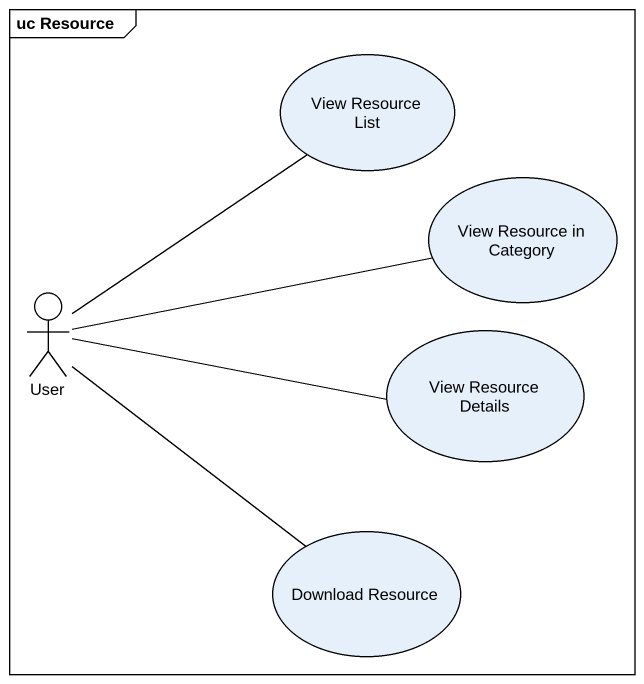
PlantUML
@startuml
mainframe uc Resource
usecase "View Resource List" as View_Resource_List
usecase "View Resource in Category" as View_Resource_in_Category
actor User
usecase "View Resource Details" as View_Resource_Details
usecase "Download Resource" as Download_Resource
User -up- View_Resource_List
User -right- View_Resource_in_Category
User -right- View_Resource_Details
User -- Download_Resource
@enduml
